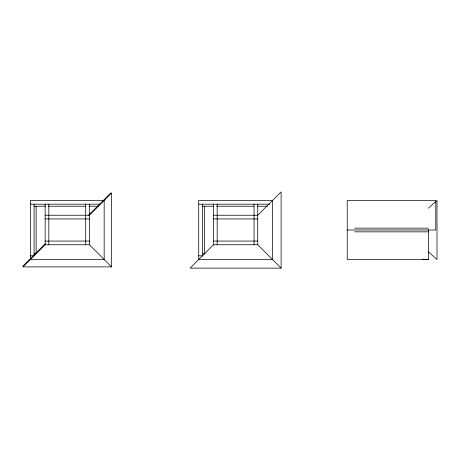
<?xml version="1.0" encoding="UTF-8"?>
<svg xmlns="http://www.w3.org/2000/svg" width="460" height="460" viewBox="0 0 460 460"><rect width="100%" height="100%" fill="white"/><g stroke="black" fill="none" stroke-linecap="round" stroke-linejoin="round"><path stroke-width="0.69" d="M45.137 243.886L23 266.024L23 266.892L111.538 266.892L111.538 193.108L110.67 193.108L88.533 215.245M23 266.892L45.137 244.755L89.407 244.755L111.538 266.892M45.137 215.245L89.407 215.245L111.538 193.108M428.392 208.173L437 200.485L437 259.515L428.392 251.827M30.377 204.177L99.86 204.177M198.72 204.177L269.635 204.177M33.959 206.224L45.419 206.224M48.288 206.224L85.537 206.224M89.119 206.224L98.428 206.224M202.302 206.224L213.762 206.224M216.625 206.224L253.88 206.224M257.456 206.224L267.49 206.224M213.474 215.245L257.744 215.245L281.112 191.877L281.112 268.123L190.112 268.123L213.474 244.755L257.744 244.755L281.112 268.123M45.137 218.931L89.407 218.931M213.474 218.931L257.744 218.931M354.608 228.154L428.392 228.154M347.231 230L435.769 230L435.769 200.485L347.231 200.485L347.231 259.515L428.392 259.515L428.392 229.643M354.608 231.846L428.392 231.846M45.137 241.069L89.407 241.069M213.474 241.069L257.744 241.069M33.959 253.776L35.397 253.776M202.302 253.776L205.166 253.776M30.377 255.823L34.069 255.823L34.069 204.177M198.72 255.823L203.015 255.823M422.659 259.227L428.392 259.515M257.744 204.177L257.744 244.755M254.058 204.177L254.058 244.755M217.166 204.177L217.166 244.755M213.474 204.177L213.474 245.065M204.458 206.224L204.458 253.776M202.406 204.177L202.406 255.823M89.407 204.177L89.407 214.935M89.407 215.245L89.407 244.755M85.715 204.177L85.715 244.755M48.823 204.177L48.823 244.755M45.137 204.177L45.137 244.755M36.116 206.224L36.116 253.063M104.161 200.485L30.377 200.485L30.377 259.515L104.161 259.515L104.161 200.485M272.504 200.485L198.72 200.485L198.72 259.515L272.504 259.515L272.504 200.485"/></g></svg>
